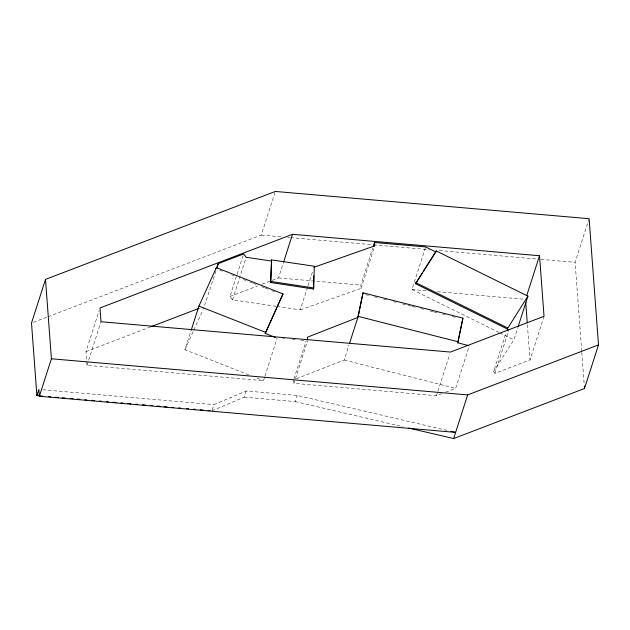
<?xml version="1.0" encoding="UTF-8"?>
<svg xmlns="http://www.w3.org/2000/svg" width="630" height="630" viewBox="0 0 630 630"><rect width="100%" height="100%" fill="white"/><g stroke="black" fill="none" stroke-linecap="round" stroke-linejoin="round"><path stroke-width="0.47" stroke-dasharray="3.15 2.36" d="M264.655 376.984L263.466 380.685L86.995 365.368L85.971 351.611L99.091 310.763M86.995 365.368L101.005 321.733M248.85 374.929L184.921 349.721L190.882 331.159M215.948 271.018L203.443 308.857M276.082 306.29L232.517 299.864L229.974 296.51L236.809 275.216M237.1 274.294L243.645 253.929M232.517 299.864L246.188 257.284M48.045 316.685L261.293 235.084L275.302 191.449M212.239 409.917L213.932 404.641L246.204 390.994L297.139 395.412L448.946 430.833M272.105 280.382L278.515 277.932L283.287 263.072M211.956 410.791L244.227 397.144L246.204 390.994M264.947 376.063L277.137 338.105M277.05 306.432L300.282 309.858L307.716 286.713M308.007 285.792L312.764 270.979M293.974 378.874L306.156 340.925M441.929 393.608L436.44 395.703L293.942 383.331L295.131 379.63M295.423 378.709L307.613 340.751M244.227 397.144L295.163 401.57L297.139 395.412M300.282 309.858L361.084 288.43L360.832 285.075L372.724 248.047M361.084 288.43L374.755 245.85M296.384 378.74L344.193 360.021L348.949 345.209M498.976 332.412L411.981 289.517L425.652 246.936M436.44 395.703L437.63 391.994M437.929 391.065L449.851 353.926M445.591 392.207L455.655 388.356L469.326 345.775M544.029 316.291L530.019 359.927L494.944 373.338L493.597 371.55L506.079 332.671M494.944 373.338L508.615 330.758M493.597 371.55L513.907 339.783L517.781 327.71M581.726 351.351L575.111 262.332L588.822 219.626M184.921 349.721L193.379 331.065M193.78 330.183L203.041 309.747M33.335 322.316L47.124 317.04M85.971 351.611L149.877 327.159M229.974 296.51L257.45 285.988M262.025 284.24L271.191 280.736M261.293 235.084L282.799 236.951M287.69 237.376L289.642 237.549M290.619 237.628L372.739 244.763M373.724 244.842L429.447 249.685M439.22 250.535L536.988 259.017M540.894 259.355L575.111 262.332M278.515 277.932L360.832 285.075M411.981 289.517L426.66 290.792M437.433 291.721L524.538 299.289M282.846 338.601L284.752 338.767M292.375 339.428L295.226 339.68M300.943 340.176L303.802 340.42M42.785 389.781L213.932 404.641M295.163 401.57L403.05 426.738M365.526 294.604L369.33 295.565M374.086 296.769L378.85 297.974M383.607 299.179L386.458 299.904M393.12 301.589L396.932 302.558M402.641 303.999L411.201 306.172M412.154 306.408L415.958 307.377M420.722 308.582L423.573 309.306M430.235 310.992L433.094 311.716M434.038 311.952L437.85 312.921M442.606 314.126L445.465 314.85M452.12 316.536L456.884 317.74M344.193 360.021L455.655 388.356M219.681 270.128L222.414 271.207M231.549 274.806L234.281 275.885M243.416 279.484L246.157 280.563M249.803 282.004L252.543 283.083M253.457 283.445L256.197 284.524M261.67 286.682L264.411 287.76M265.325 288.123L268.065 289.202M271.719 290.643L276.279 292.438M257.072 378.165L263.466 380.685M499.85 332.845L513.907 339.783M581.797 352.327L584.349 386.568M527.404 324.765L530.019 359.927M293.675 379.795L293.942 383.331"/><path stroke-width="0.94" d="M270.695 282.524L271.554 259.922L314.291 266.222L313.772 287.949L313.433 289.005L270.695 282.524L271.554 259.922M313.433 289.005L313.748 275.782M349.54 343.358L358.202 316.386L363.006 292.824L462.932 318.134L457.766 342.838L468.437 345.555M457.766 342.838L462.932 318.134M408.783 428.077L453.655 438.551L584.49 388.521L598.5 344.893L589.121 218.697L275.302 191.449L45.51 279.389L31.5 323.017L36.894 395.593L42.761 396.105M36.894 395.593L38.871 389.442L39.375 396.254L455.632 432.393L450.859 431.282M39.375 396.254L51.408 358.777L45.51 279.389M191.181 330.23L198.93 306.093L216.366 267.632L283.012 293.911L265.238 333.42L275.302 337.389M216.366 267.632L216.027 268.687L218.327 263.616L243.645 253.929L246.188 257.284L271.215 260.977M216.838 268.246L218.327 263.616M283.579 262.151L292.525 234.297L539.524 255.741L544.029 316.291L450.45 352.068L101.005 321.733L99.981 307.975L292.525 234.297M265.238 333.42L283.012 293.911M373.314 246.196L374.503 242.495L425.652 246.936L435.834 251.953L423.336 271.506M363.006 292.824L357.864 317.441L307.345 337.215L307.542 339.869M508.166 330.159L507.268 328.97L415.524 283.728L436.173 250.905L527.916 296.147L518.081 326.781M435.834 251.953L436.173 250.905M453.655 438.551L467.665 394.916L598.5 344.893M507.268 328.97L527.916 296.147M526.712 295.659L539.524 255.741M415.524 283.728L422.289 273.136M150.79 326.805L199.174 308.291M313.953 267.277L374.755 245.85L374.503 242.495M51.408 358.777L467.665 394.916M48.628 396.616L50.589 396.782M55.471 397.207L58.409 397.467M62.323 397.806L65.252 398.058M70.143 398.483L73.08 398.735M76.994 399.073L79.923 399.333M84.814 399.759L86.775 399.924M91.665 400.349L94.594 400.609M99.485 401.026L101.438 401.2M106.328 401.625L108.289 401.79M113.179 402.216L116.109 402.475M120.999 402.901L122.96 403.066M127.851 403.491L130.78 403.743M135.671 404.169L137.623 404.342M142.514 404.767L145.451 405.019M150.342 405.444L152.295 405.618M157.185 406.043L160.122 406.295M164.036 406.634L166.966 406.885M171.856 407.311L173.809 407.484M178.699 407.909L180.66 408.075M186.527 408.587L188.48 408.76M193.371 409.177L195.331 409.35M200.222 409.776L203.151 410.028M208.042 410.453L210.003 410.626M271.034 281.468L313.772 287.949M358.202 316.386L458.105 341.783M198.93 306.093L265.577 332.364M415.863 282.673L507.607 327.915M584.349 386.568L584.49 388.521M525.735 302.305L527.255 322.812"/></g></svg>
